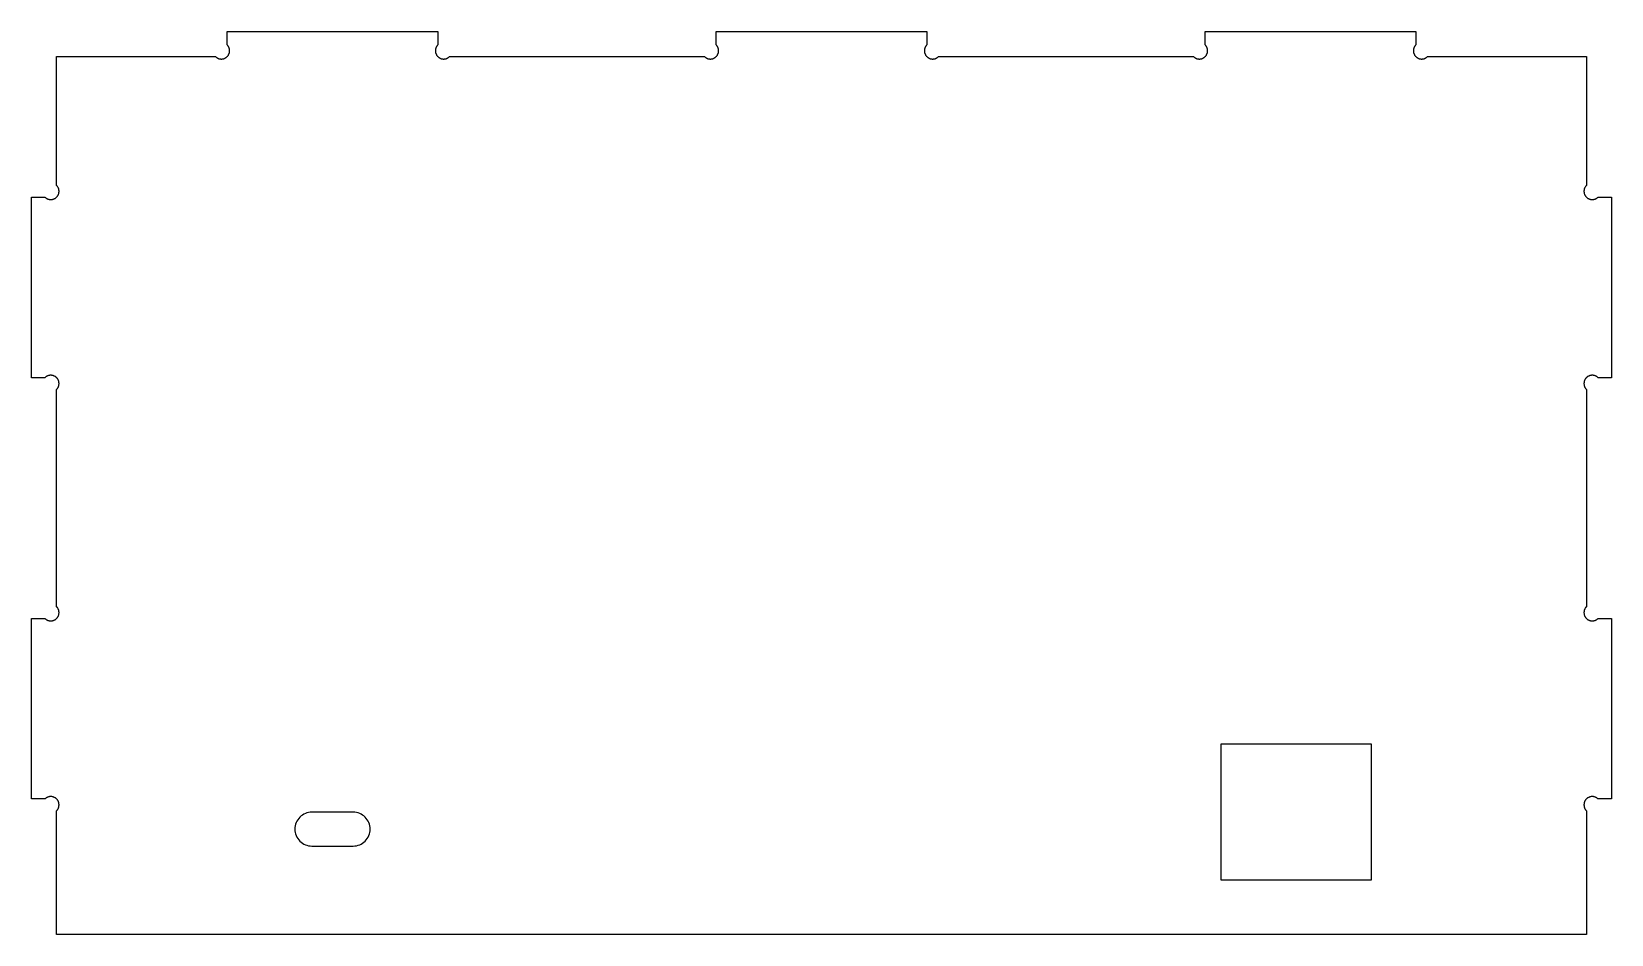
# Model space of a CAD drawing. Header units: millimetres. Extents: x 0 to 210, y 0 to 120.
import ezdxf

# ---------------------------------------------------------------- set-up
doc = ezdxf.new("R2010")
doc.units = ezdxf.units.MM

msp = doc.modelspace()

# ---------------------------------------------------------------- linework, layer by layer
for points in [[(210, 18), (208.2306, 18), (208.1915, 18.0372), (208.1507, 18.0725), (208.1081, 18.1057), (208.0639, 18.1368), (208.0183, 18.1657), (207.9714, 18.1923), (207.9231, 18.2166), (207.8738, 18.2385), (207.8234, 18.2579), (207.7721, 18.2748), (207.7201, 18.2892), (207.6674, 18.301), (207.6142, 18.3103), (207.5606, 18.3169), (207.5068, 18.3209), (207.4528, 18.3222), (207.3988, 18.3209), (207.345, 18.3169), (207.2914, 18.3103), (207.2382, 18.301), (207.1855, 18.2892), (207.1335, 18.2748), (207.0822, 18.2579), (207.0319, 18.2385), (206.9825, 18.2166), (206.9343, 18.1923), (206.8873, 18.1657), (206.8417, 18.1368), (206.7975, 18.1057), (206.755, 18.0725), (206.7141, 18.0372), (206.675, 18), (206.6378, 17.9609), (206.6025, 17.92), (206.5693, 17.8775), (206.5382, 17.8333), (206.5093, 17.7877), (206.4827, 17.7407), (206.4584, 17.6925), (206.4365, 17.6431), (206.4171, 17.5928), (206.4002, 17.5415), (206.3858, 17.4895), (206.374, 17.4368), (206.3647, 17.3836), (206.3581, 17.33), (206.3541, 17.2762), (206.3528, 17.2222), (206.3541, 17.1682), (206.3581, 17.1144), (206.3647, 17.0608), (206.374, 17.0076), (206.3858, 16.9549), (206.4002, 16.9029), (206.4171, 16.8516), (206.4365, 16.8012), (206.4584, 16.7519), (206.4827, 16.7036), (206.5093, 16.6567), (206.5382, 16.6111), (206.5693, 16.5669), (206.6025, 16.5243), (206.6378, 16.4835), (206.675, 16.4444), (206.675, 0), (3.325, 0), (3.325, 16.4444), (3.325, 16.4444), (3.3622, 16.4835), (3.3975, 16.5243), (3.4307, 16.5669), (3.4618, 16.6111), (3.4907, 16.6567), (3.5173, 16.7036), (3.5416, 16.7519), (3.5635, 16.8012), (3.5829, 16.8516), (3.5998, 16.9029), (3.6142, 16.9549), (3.626, 17.0076), (3.6353, 17.0608), (3.6419, 17.1144), (3.6459, 17.1682), (3.6472, 17.2222), (3.6459, 17.2762), (3.6419, 17.33), (3.6353, 17.3836), (3.626, 17.4368), (3.6142, 17.4895), (3.5998, 17.5415), (3.5829, 17.5928), (3.5635, 17.6431), (3.5416, 17.6925), (3.5173, 17.7407), (3.4907, 17.7877), (3.4618, 17.8333), (3.4307, 17.8775), (3.3975, 17.92), (3.3622, 17.9609), (3.325, 18), (3.2859, 18.0372), (3.245, 18.0725), (3.2025, 18.1057), (3.1583, 18.1368), (3.1127, 18.1657), (3.0657, 18.1923), (3.0175, 18.2166), (2.9681, 18.2385), (2.9178, 18.2579), (2.8665, 18.2748), (2.8145, 18.2892), (2.7618, 18.301), (2.7086, 18.3103), (2.655, 18.3169), (2.6012, 18.3209), (2.5472, 18.3222), (2.4932, 18.3209), (2.4394, 18.3169), (2.3858, 18.3103), (2.3326, 18.301), (2.2799, 18.2892), (2.2279, 18.2748), (2.1766, 18.2579), (2.1262, 18.2385), (2.0769, 18.2166), (2.0286, 18.1923), (1.9817, 18.1657), (1.9361, 18.1368), (1.8919, 18.1057), (1.8493, 18.0725), (1.8085, 18.0372), (1.7694, 18), (0, 18), (0, 42), (1.7694, 42), (1.8085, 41.9628), (1.8493, 41.9275), (1.8919, 41.8943), (1.9361, 41.8632), (1.9817, 41.8343), (2.0286, 41.8077), (2.0769, 41.7834), (2.1262, 41.7615), (2.1766, 41.7421), (2.2279, 41.7252), (2.2799, 41.7108), (2.3326, 41.699), (2.3858, 41.6897), (2.4394, 41.6831), (2.4932, 41.6791), (2.5472, 41.6778), (2.6012, 41.6791), (2.655, 41.6831), (2.7086, 41.6897), (2.7618, 41.699), (2.8145, 41.7108), (2.8665, 41.7252), (2.9178, 41.7421), (2.9681, 41.7615), (3.0175, 41.7834), (3.0657, 41.8077), (3.1127, 41.8343), (3.1583, 41.8632), (3.2025, 41.8943), (3.245, 41.9275), (3.2859, 41.9628), (3.325, 42), (3.3622, 42.0391), (3.3975, 42.08), (3.4307, 42.1225), (3.4618, 42.1667), (3.4907, 42.2123), (3.5173, 42.2593), (3.5416, 42.3075), (3.5635, 42.3569), (3.5829, 42.4072), (3.5998, 42.4585), (3.6142, 42.5105), (3.626, 42.5632), (3.6353, 42.6164), (3.6419, 42.67), (3.6459, 42.7238), (3.6472, 42.7778), (3.6459, 42.8318), (3.6419, 42.8856), (3.6353, 42.9392), (3.626, 42.9924), (3.6142, 43.0451), (3.5998, 43.0971), (3.5829, 43.1484), (3.5635, 43.1988), (3.5416, 43.2481), (3.5173, 43.2964), (3.4907, 43.3433), (3.4618, 43.3889), (3.4307, 43.4331), (3.3975, 43.4757), (3.3622, 43.5165), (3.325, 43.5556), (3.325, 72.4444), (3.325, 72.4444), (3.3622, 72.4835), (3.3975, 72.5243), (3.4307, 72.5669), (3.4618, 72.6111), (3.4907, 72.6567), (3.5173, 72.7036), (3.5416, 72.7519), (3.5635, 72.8012), (3.5829, 72.8516), (3.5998, 72.9029), (3.6142, 72.9549), (3.626, 73.0076), (3.6353, 73.0608), (3.6419, 73.1144), (3.6459, 73.1682), (3.6472, 73.2222), (3.6459, 73.2762), (3.6419, 73.33), (3.6353, 73.3836), (3.626, 73.4368), (3.6142, 73.4895), (3.5998, 73.5415), (3.5829, 73.5928), (3.5635, 73.6431), (3.5416, 73.6925), (3.5173, 73.7407), (3.4907, 73.7877), (3.4618, 73.8333), (3.4307, 73.8775), (3.3975, 73.92), (3.3622, 73.9609), (3.325, 74), (3.2859, 74.0372), (3.245, 74.0725), (3.2025, 74.1057), (3.1583, 74.1368), (3.1127, 74.1657), (3.0657, 74.1923), (3.0175, 74.2166), (2.9681, 74.2385), (2.9178, 74.2579), (2.8665, 74.2748), (2.8145, 74.2892), (2.7618, 74.301), (2.7086, 74.3103), (2.655, 74.3169), (2.6012, 74.3209), (2.5472, 74.3222), (2.4932, 74.3209), (2.4394, 74.3169), (2.3858, 74.3103), (2.3326, 74.301), (2.2799, 74.2892), (2.2279, 74.2748), (2.1766, 74.2579), (2.1262, 74.2385), (2.0769, 74.2166), (2.0286, 74.1923), (1.9817, 74.1657), (1.9361, 74.1368), (1.8919, 74.1057), (1.8493, 74.0725), (1.8085, 74.0372), (1.7694, 74), (0, 74), (0, 98), (1.7694, 98), (1.8085, 97.9628), (1.8493, 97.9275), (1.8919, 97.8943), (1.9361, 97.8632), (1.9817, 97.8343), (2.0286, 97.8077), (2.0769, 97.7834), (2.1262, 97.7615), (2.1766, 97.7421), (2.2279, 97.7252), (2.2799, 97.7108), (2.3326, 97.699), (2.3858, 97.6897), (2.4394, 97.6831), (2.4932, 97.6791), (2.5472, 97.6778), (2.6012, 97.6791), (2.655, 97.6831), (2.7086, 97.6897), (2.7618, 97.699), (2.8145, 97.7108), (2.8665, 97.7252), (2.9178, 97.7421), (2.9681, 97.7615), (3.0175, 97.7834), (3.0657, 97.8077), (3.1127, 97.8343), (3.1583, 97.8632), (3.2025, 97.8943), (3.245, 97.9275), (3.2859, 97.9628), (3.325, 98), (3.3622, 98.0391), (3.3975, 98.08), (3.4307, 98.1225), (3.4618, 98.1667), (3.4907, 98.2123), (3.5173, 98.2593), (3.5416, 98.3075), (3.5635, 98.3569), (3.5829, 98.4072), (3.5998, 98.4585), (3.6142, 98.5105), (3.626, 98.5632), (3.6353, 98.6164), (3.6419, 98.67), (3.6459, 98.7238), (3.6472, 98.7778), (3.6459, 98.8318), (3.6419, 98.8856), (3.6353, 98.9392), (3.626, 98.9924), (3.6142, 99.0451), (3.5998, 99.0971), (3.5829, 99.1484), (3.5635, 99.1988), (3.5416, 99.2481), (3.5173, 99.2964), (3.4907, 99.3433), (3.4618, 99.3889), (3.4307, 99.4331), (3.3975, 99.4757), (3.3622, 99.5165), (3.325, 99.5556), (3.325, 116.675), (24.4444, 116.675), (24.4835, 116.6378), (24.5243, 116.6025), (24.5669, 116.5693), (24.6111, 116.5382), (24.6567, 116.5093), (24.7036, 116.4827), (24.7519, 116.4584), (24.8012, 116.4365), (24.8516, 116.4171), (24.9029, 116.4002), (24.9549, 116.3858), (25.0076, 116.374), (25.0608, 116.3647), (25.1144, 116.3581), (25.1682, 116.3541), (25.2222, 116.3528), (25.2762, 116.3541), (25.33, 116.3581), (25.3836, 116.3647), (25.4368, 116.374), (25.4895, 116.3858), (25.5415, 116.4002), (25.5928, 116.4171), (25.6431, 116.4365), (25.6925, 116.4584), (25.7407, 116.4827), (25.7877, 116.5093), (25.8333, 116.5382), (25.8775, 116.5693), (25.92, 116.6025), (25.9609, 116.6378), (26, 116.675), (26.0372, 116.7141), (26.0725, 116.755), (26.1057, 116.7975), (26.1368, 116.8417), (26.1657, 116.8873), (26.1923, 116.9343), (26.2166, 116.9825), (26.2385, 117.0319), (26.2579, 117.0822), (26.2748, 117.1335), (26.2892, 117.1855), (26.301, 117.2382), (26.3103, 117.2914), (26.3169, 117.345), (26.3209, 117.3988), (26.3222, 117.4528), (26.3209, 117.5068), (26.3169, 117.5606), (26.3103, 117.6142), (26.301, 117.6674), (26.2892, 117.7201), (26.2748, 117.7721), (26.2579, 117.8234), (26.2385, 117.8738), (26.2166, 117.9231), (26.1923, 117.9714), (26.1657, 118.0183), (26.1368, 118.0639), (26.1057, 118.1081), (26.0725, 118.1507), (26.0372, 118.1915), (26, 118.2306), (26, 120), (54, 120), (54, 118.2306), (53.9628, 118.1915), (53.9275, 118.1507), (53.8943, 118.1081), (53.8632, 118.0639), (53.8343, 118.0183), (53.8077, 117.9714), (53.7834, 117.9231), (53.7615, 117.8738), (53.7421, 117.8234), (53.7252, 117.7721), (53.7108, 117.7201), (53.699, 117.6674), (53.6897, 117.6142), (53.6831, 117.5606), (53.6791, 117.5068), (53.6778, 117.4528), (53.6791, 117.3988), (53.6831, 117.345), (53.6897, 117.2914), (53.699, 117.2382), (53.7108, 117.1855), (53.7252, 117.1335), (53.7421, 117.0822), (53.7615, 117.0319), (53.7834, 116.9825), (53.8077, 116.9343), (53.8343, 116.8873), (53.8632, 116.8417), (53.8943, 116.7975), (53.9275, 116.755), (53.9628, 116.7141), (54, 116.675), (54.0391, 116.6378), (54.08, 116.6025), (54.1225, 116.5693), (54.1667, 116.5382), (54.2123, 116.5093), (54.2593, 116.4827), (54.3075, 116.4584), (54.3569, 116.4365), (54.4072, 116.4171), (54.4585, 116.4002), (54.5105, 116.3858), (54.5632, 116.374), (54.6164, 116.3647), (54.67, 116.3581), (54.7238, 116.3541), (54.7778, 116.3528), (54.8318, 116.3541), (54.8856, 116.3581), (54.9392, 116.3647), (54.9924, 116.374), (55.0451, 116.3858), (55.0971, 116.4002), (55.1484, 116.4171), (55.1988, 116.4365), (55.2481, 116.4584), (55.2964, 116.4827), (55.3433, 116.5093), (55.3889, 116.5382), (55.4331, 116.5693), (55.4757, 116.6025), (55.5165, 116.6378), (55.5556, 116.675), (89.4444, 116.675), (89.4835, 116.6378), (89.5243, 116.6025), (89.5669, 116.5693), (89.6111, 116.5382), (89.6567, 116.5093), (89.7036, 116.4827), (89.7519, 116.4584), (89.8012, 116.4365), (89.8516, 116.4171), (89.9029, 116.4002), (89.9549, 116.3858), (90.0076, 116.374), (90.0608, 116.3647), (90.1144, 116.3581), (90.1682, 116.3541), (90.2222, 116.3528), (90.2762, 116.3541), (90.33, 116.3581), (90.3836, 116.3647), (90.4368, 116.374), (90.4895, 116.3858), (90.5415, 116.4002), (90.5928, 116.4171), (90.6431, 116.4365), (90.6925, 116.4584), (90.7407, 116.4827), (90.7877, 116.5093), (90.8333, 116.5382), (90.8775, 116.5693), (90.92, 116.6025), (90.9609, 116.6378), (91, 116.675), (91.0372, 116.7141), (91.0725, 116.755), (91.1057, 116.7975), (91.1368, 116.8417), (91.1657, 116.8873), (91.1923, 116.9343), (91.2166, 116.9825), (91.2385, 117.0319), (91.2579, 117.0822), (91.2748, 117.1335), (91.2892, 117.1855), (91.301, 117.2382), (91.3103, 117.2914), (91.3169, 117.345), (91.3209, 117.3988), (91.3222, 117.4528), (91.3209, 117.5068), (91.3169, 117.5606), (91.3103, 117.6142), (91.301, 117.6674), (91.2892, 117.7201), (91.2748, 117.7721), (91.2579, 117.8234), (91.2385, 117.8738), (91.2166, 117.9231), (91.1923, 117.9714), (91.1657, 118.0183), (91.1368, 118.0639), (91.1057, 118.1081), (91.0725, 118.1507), (91.0372, 118.1915), (91, 118.2306), (91, 120), (119, 120), (119, 118.2306), (118.9628, 118.1915), (118.9275, 118.1507), (118.8943, 118.1081), (118.8632, 118.0639), (118.8343, 118.0183), (118.8077, 117.9714), (118.7834, 117.9231), (118.7615, 117.8738), (118.7421, 117.8234), (118.7252, 117.7721), (118.7108, 117.7201), (118.699, 117.6674), (118.6897, 117.6142), (118.6831, 117.5606), (118.6791, 117.5068), (118.6778, 117.4528), (118.6791, 117.3988), (118.6831, 117.345), (118.6897, 117.2914), (118.699, 117.2382), (118.7108, 117.1855), (118.7252, 117.1335), (118.7421, 117.0822), (118.7615, 117.0319), (118.7834, 116.9825), (118.8077, 116.9343), (118.8343, 116.8873), (118.8632, 116.8417), (118.8943, 116.7975), (118.9275, 116.755), (118.9628, 116.7141), (119, 116.675), (119.0391, 116.6378), (119.08, 116.6025), (119.1225, 116.5693), (119.1667, 116.5382), (119.2123, 116.5093), (119.2593, 116.4827), (119.3075, 116.4584), (119.3569, 116.4365), (119.4072, 116.4171), (119.4585, 116.4002), (119.5105, 116.3858), (119.5632, 116.374), (119.6164, 116.3647), (119.67, 116.3581), (119.7238, 116.3541), (119.7778, 116.3528), (119.8318, 116.3541), (119.8856, 116.3581), (119.9392, 116.3647), (119.9924, 116.374), (120.0451, 116.3858), (120.0971, 116.4002), (120.1484, 116.4171), (120.1988, 116.4365), (120.2481, 116.4584), (120.2964, 116.4827), (120.3433, 116.5093), (120.3889, 116.5382), (120.4331, 116.5693), (120.4757, 116.6025), (120.5165, 116.6378), (120.5556, 116.675), (154.4444, 116.675), (154.4835, 116.6378), (154.5243, 116.6025), (154.5669, 116.5693), (154.6111, 116.5382), (154.6567, 116.5093), (154.7036, 116.4827), (154.7519, 116.4584), (154.8012, 116.4365), (154.8516, 116.4171), (154.9029, 116.4002), (154.9549, 116.3858), (155.0076, 116.374), (155.0608, 116.3647), (155.1144, 116.3581), (155.1682, 116.3541), (155.2222, 116.3528), (155.2762, 116.3541), (155.33, 116.3581), (155.3836, 116.3647), (155.4368, 116.374), (155.4895, 116.3858), (155.5415, 116.4002), (155.5928, 116.4171), (155.6431, 116.4365), (155.6925, 116.4584), (155.7407, 116.4827), (155.7877, 116.5093), (155.8333, 116.5382), (155.8775, 116.5693), (155.92, 116.6025), (155.9609, 116.6378), (156, 116.675), (156.0372, 116.7141), (156.0725, 116.755), (156.1057, 116.7975), (156.1368, 116.8417), (156.1657, 116.8873), (156.1923, 116.9343), (156.2166, 116.9825), (156.2385, 117.0319), (156.2579, 117.0822), (156.2748, 117.1335), (156.2892, 117.1855), (156.301, 117.2382), (156.3103, 117.2914), (156.3169, 117.345), (156.3209, 117.3988), (156.3222, 117.4528), (156.3209, 117.5068), (156.3169, 117.5606), (156.3103, 117.6142), (156.301, 117.6674), (156.2892, 117.7201), (156.2748, 117.7721), (156.2579, 117.8234), (156.2385, 117.8738), (156.2166, 117.9231), (156.1923, 117.9714), (156.1657, 118.0183), (156.1368, 118.0639), (156.1057, 118.1081), (156.0725, 118.1507), (156.0372, 118.1915), (156, 118.2306), (156, 120), (184, 120), (184, 118.2306), (183.9628, 118.1915), (183.9275, 118.1507), (183.8943, 118.1081), (183.8632, 118.0639), (183.8343, 118.0183), (183.8077, 117.9714), (183.7834, 117.9231), (183.7615, 117.8738), (183.7421, 117.8234), (183.7252, 117.7721), (183.7108, 117.7201), (183.699, 117.6674), (183.6897, 117.6142), (183.6831, 117.5606), (183.6791, 117.5068), (183.6778, 117.4528), (183.6791, 117.3988), (183.6831, 117.345), (183.6897, 117.2914), (183.699, 117.2382), (183.7108, 117.1855), (183.7252, 117.1335), (183.7421, 117.0822), (183.7615, 117.0319), (183.7834, 116.9825), (183.8077, 116.9343), (183.8343, 116.8873), (183.8632, 116.8417), (183.8943, 116.7975), (183.9275, 116.755), (183.9628, 116.7141), (184, 116.675), (184.0391, 116.6378), (184.08, 116.6025), (184.1225, 116.5693), (184.1667, 116.5382), (184.2123, 116.5093), (184.2593, 116.4827), (184.3075, 116.4584), (184.3569, 116.4365), (184.4072, 116.4171), (184.4585, 116.4002), (184.5105, 116.3858), (184.5632, 116.374), (184.6164, 116.3647), (184.67, 116.3581), (184.7238, 116.3541), (184.7778, 116.3528), (184.8318, 116.3541), (184.8856, 116.3581), (184.9392, 116.3647), (184.9924, 116.374), (185.0451, 116.3858), (185.0971, 116.4002), (185.1484, 116.4171), (185.1988, 116.4365), (185.2481, 116.4584), (185.2964, 116.4827), (185.3433, 116.5093), (185.3889, 116.5382), (185.4331, 116.5693), (185.4757, 116.6025), (185.5165, 116.6378), (185.5556, 116.675), (206.675, 116.675), (206.675, 99.5556), (206.6378, 99.5165), (206.6025, 99.4757), (206.5693, 99.4331), (206.5382, 99.3889), (206.5093, 99.3433), (206.4827, 99.2964), (206.4584, 99.2481), (206.4365, 99.1988), (206.4171, 99.1484), (206.4002, 99.0971), (206.3858, 99.0451), (206.374, 98.9924), (206.3647, 98.9392), (206.3581, 98.8856), (206.3541, 98.8318), (206.3528, 98.7778), (206.3541, 98.7238), (206.3581, 98.67), (206.3647, 98.6164), (206.374, 98.5632), (206.3858, 98.5105), (206.4002, 98.4585), (206.4171, 98.4072), (206.4365, 98.3569), (206.4584, 98.3075), (206.4827, 98.2593), (206.5093, 98.2123), (206.5382, 98.1667), (206.5693, 98.1225), (206.6025, 98.08), (206.6378, 98.0391), (206.675, 98), (206.7141, 97.9628), (206.755, 97.9275), (206.7975, 97.8943), (206.8417, 97.8632), (206.8873, 97.8343), (206.9343, 97.8077), (206.9825, 97.7834), (207.0319, 97.7615), (207.0822, 97.7421), (207.1335, 97.7252), (207.1855, 97.7108), (207.2382, 97.699), (207.2914, 97.6897), (207.345, 97.6831), (207.3988, 97.6791), (207.4528, 97.6778), (207.5068, 97.6791), (207.5606, 97.6831), (207.6142, 97.6897), (207.6674, 97.699), (207.7201, 97.7108), (207.7721, 97.7252), (207.8234, 97.7421), (207.8738, 97.7615), (207.9231, 97.7834), (207.9714, 97.8077), (208.0183, 97.8343), (208.0639, 97.8632), (208.1081, 97.8943), (208.1507, 97.9275), (208.1915, 97.9628), (208.2306, 98), (210, 98), (210, 74), (208.2306, 74), (208.1915, 74.0372), (208.1507, 74.0725), (208.1081, 74.1057), (208.0639, 74.1368), (208.0183, 74.1657), (207.9714, 74.1923), (207.9231, 74.2166), (207.8738, 74.2385), (207.8234, 74.2579), (207.7721, 74.2748), (207.7201, 74.2892), (207.6674, 74.301), (207.6142, 74.3103), (207.5606, 74.3169), (207.5068, 74.3209), (207.4528, 74.3222), (207.3988, 74.3209), (207.345, 74.3169), (207.2914, 74.3103), (207.2382, 74.301), (207.1855, 74.2892), (207.1335, 74.2748), (207.0822, 74.2579), (207.0319, 74.2385), (206.9825, 74.2166), (206.9343, 74.1923), (206.8873, 74.1657), (206.8417, 74.1368), (206.7975, 74.1057), (206.755, 74.0725), (206.7141, 74.0372), (206.675, 74), (206.6378, 73.9609), (206.6025, 73.92), (206.5693, 73.8775), (206.5382, 73.8333), (206.5093, 73.7877), (206.4827, 73.7407), (206.4584, 73.6925), (206.4365, 73.6431), (206.4171, 73.5928), (206.4002, 73.5415), (206.3858, 73.4895), (206.374, 73.4368), (206.3647, 73.3836), (206.3581, 73.33), (206.3541, 73.2762), (206.3528, 73.2222), (206.3541, 73.1682), (206.3581, 73.1144), (206.3647, 73.0608), (206.374, 73.0076), (206.3858, 72.9549), (206.4002, 72.9029), (206.4171, 72.8516), (206.4365, 72.8012), (206.4584, 72.7519), (206.4827, 72.7036), (206.5093, 72.6567), (206.5382, 72.6111), (206.5693, 72.5669), (206.6025, 72.5243), (206.6378, 72.4835), (206.675, 72.4444), (206.675, 43.5556), (206.6378, 43.5165), (206.6025, 43.4757), (206.5693, 43.4331), (206.5382, 43.3889), (206.5093, 43.3433), (206.4827, 43.2964), (206.4584, 43.2481), (206.4365, 43.1988), (206.4171, 43.1484), (206.4002, 43.0971), (206.3858, 43.0451), (206.374, 42.9924), (206.3647, 42.9392), (206.3581, 42.8856), (206.3541, 42.8318), (206.3528, 42.7778), (206.3541, 42.7238), (206.3581, 42.67), (206.3647, 42.6164), (206.374, 42.5632), (206.3858, 42.5105), (206.4002, 42.4585), (206.4171, 42.4072), (206.4365, 42.3569), (206.4584, 42.3075), (206.4827, 42.2593), (206.5093, 42.2123), (206.5382, 42.1667), (206.5693, 42.1225), (206.6025, 42.08), (206.6378, 42.0391), (206.675, 42), (206.7141, 41.9628), (206.755, 41.9275), (206.7975, 41.8943), (206.8417, 41.8632), (206.8873, 41.8343), (206.9343, 41.8077), (206.9825, 41.7834), (207.0319, 41.7615), (207.0822, 41.7421), (207.1335, 41.7252), (207.1855, 41.7108), (207.2382, 41.699), (207.2914, 41.6897), (207.345, 41.6831), (207.3988, 41.6791), (207.4528, 41.6778), (207.5068, 41.6791), (207.5606, 41.6831), (207.6142, 41.6897), (207.6674, 41.699), (207.7201, 41.7108), (207.7721, 41.7252), (207.8234, 41.7421), (207.8738, 41.7615), (207.9231, 41.7834), (207.9714, 41.8077), (208.0183, 41.8343), (208.0639, 41.8632), (208.1081, 41.8943), (208.1507, 41.9275), (208.1915, 41.9628), (208.2306, 42), (210, 42)], [(178.1, 25.275), (158.1, 25.275), (158.1, 7.275), (178.1, 7.275)], [(42.75, 11.75), (42.9705, 11.7608), (43.189, 11.7932), (43.4031, 11.8469), (43.611, 11.9213), (43.8106, 12.0157), (44, 12.1292), (44.1774, 12.2607), (44.341, 12.409), (44.4893, 12.5726), (44.6208, 12.75), (44.7343, 12.9394), (44.8287, 13.139), (44.9031, 13.3469), (44.9568, 13.561), (44.9892, 13.7795), (45, 14), (44.9892, 14.2205), (44.9568, 14.439), (44.9031, 14.6531), (44.8287, 14.861), (44.7343, 15.0606), (44.6208, 15.25), (44.4893, 15.4274), (44.341, 15.591), (44.1774, 15.7393), (44, 15.8708), (43.8106, 15.9843), (43.611, 16.0787), (43.4031, 16.1531), (43.189, 16.2068), (42.9705, 16.2392), (42.75, 16.25), (37.25, 16.25), (37.0295, 16.2392), (36.811, 16.2068), (36.5969, 16.1531), (36.389, 16.0787), (36.1894, 15.9843), (36, 15.8708), (35.8226, 15.7393), (35.659, 15.591), (35.5107, 15.4274), (35.3792, 15.25), (35.2657, 15.0606), (35.1713, 14.861), (35.0969, 14.6531), (35.0432, 14.439), (35.0108, 14.2205), (35, 14), (35.0108, 13.7795), (35.0432, 13.561), (35.0969, 13.3469), (35.1713, 13.139), (35.2657, 12.9394), (35.3792, 12.75), (35.5107, 12.5726), (35.659, 12.409), (35.8226, 12.2607), (36, 12.1292), (36.1894, 12.0157), (36.389, 11.9213), (36.5969, 11.8469), (36.811, 11.7932), (37.0295, 11.7608), (37.25, 11.75)]]:
    msp.add_lwpolyline(points, close=True)

doc.saveas('drawing.dxf')
